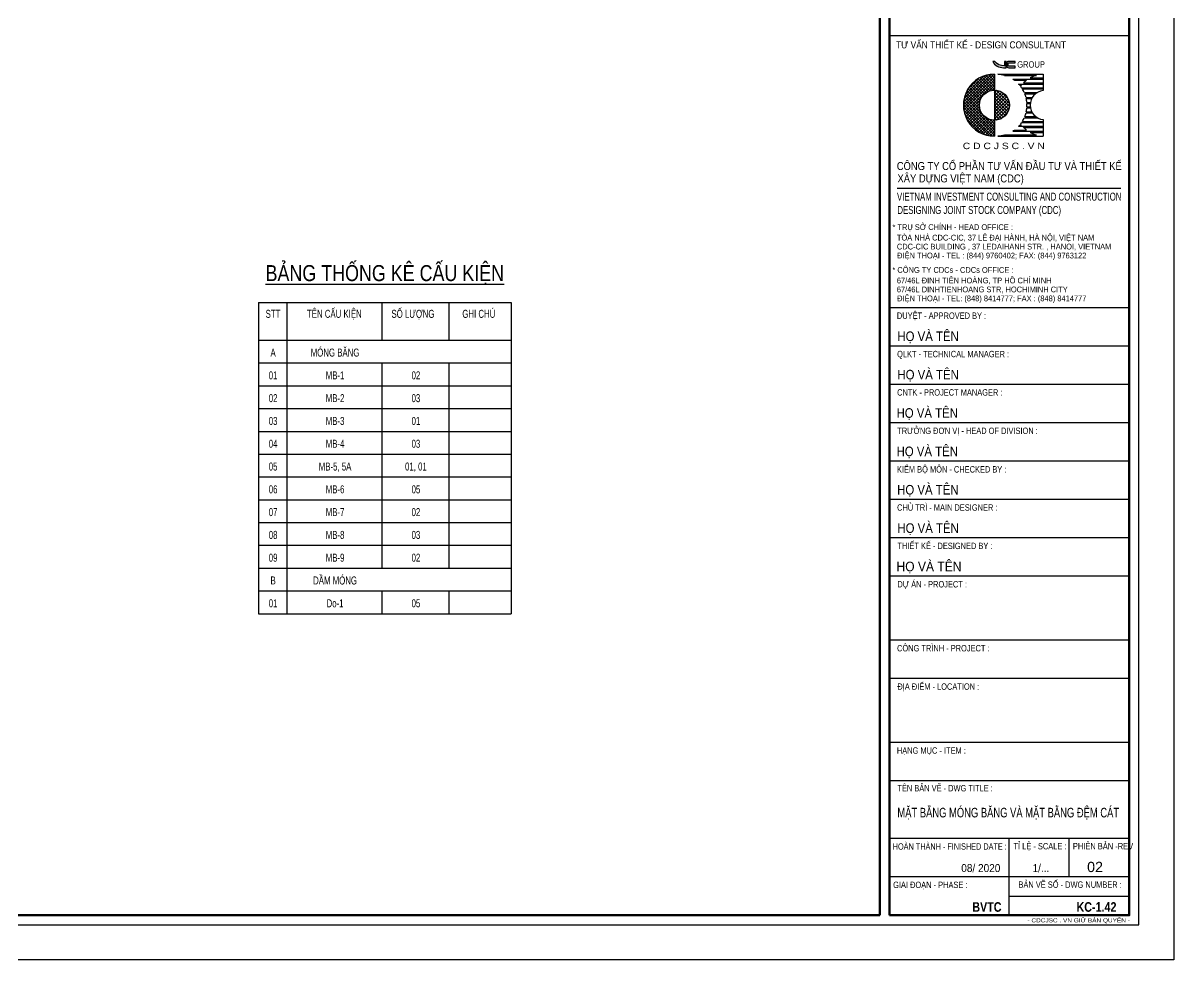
# Model space of a CAD drawing. Header units: millimetres. Extents: x 71 to 1994474, y -338610 to 1053.
# Drawn here: x 1940537 to 1994474, y -249616 to -205716 of the extents above; entities that cross this region are included whole.
import ezdxf
from ezdxf.enums import TextEntityAlignment as Align

# ---------------------------------------------------------------- set-up
doc = ezdxf.new("R2010")
doc.units = ezdxf.units.MM
doc.header["$LTSCALE"] = 1000
doc.header["$MEASUREMENT"] = 0
doc.layers.get('Defpoints').update_dxf_attribs({"linetype": 'CONTINUOUS'})
for name, color, linetype in [('CDC -TEXT KHUNG', 7, 'CONTINUOUS'), ('CDC-KHUNGTEN', 7, 'CONTINUOUS'), ('CDC.03.BORDER', 3, 'CONTINUOUS'), ('CDC.06.TEXT', 2, 'CONTINUOUS')]:
    doc.layers.add(name, color=color, linetype=linetype)
doc.layers.add('Hatch1', color=250, linetype='CONTINUOUS', lineweight=5)
doc.styles.add('ARIAL', font='arial.ttf', dxfattribs={"width": 0.6})
doc.styles.add('Arial_B_3', font='arialbd.ttf', dxfattribs={"width": 0.75, "height": 3})
doc.styles.add('KT CDC', font='arial.ttf', dxfattribs={"width": 0.85, "height": 200})

# ---------------------------------------------------------------- blocks, each defined once
blk = doc.blocks.new('LOGOmoi')
at = {"layer": 'CDC -TEXT KHUNG'}
h = blk.add_hatch(color=1, dxfattribs=at)
h.paths.add_polyline_path([(1.46, 5.45), (1.26, 5.45), (1.26, 4.88), (1.21, 4.88, -0.237912), (0.06, 5.45), (-0.2, 5.45, 0.272847), (1.14, 4.66), (1.46, 4.66)])
h.paths.add_polyline_path([(2.59, 5.45), (1.8, 5.45, 0.414214), (1.54, 5.2), (1.54, 4.92, 0.414214), (1.8, 4.66), (2.59, 4.66), (2.59, 4.87), (1.8, 4.87, -0.414214), (1.74, 4.92), (1.74, 5.2, -0.414214), (1.8, 5.25), (2.59, 5.25)])
h = blk.add_hatch(dxfattribs=at)
h.set_pattern_fill('ANSI37', color=102, scale=2.293939, angle=360, style=0)
h.set_pattern_definition([(45, (-2844.4439, 636.61023), (-0.178426552, 0.178426553), []), (135, (-2844.4439, 636.61023), (-0.178426552, -0.178426553), [])])
edge = h.paths.add_edge_path()
edge.add_arc((0.02, 0), 1.87, 90, 270)
edge.add_line((0.02, -1.88), (0.02, -3.84))
edge.add_line((0.02, -3.84), (-0.17, -3.84))
edge.add_line((-0.17, -3.84), (-0.36, -3.83))
edge.add_line((-0.36, -3.83), (-0.55, -3.8))
edge.add_line((-0.55, -3.8), (-0.73, -3.77))
edge.add_line((-0.73, -3.77), (-0.92, -3.73))
edge.add_line((-0.92, -3.73), (-1.1, -3.68))
edge.add_line((-1.1, -3.68), (-1.28, -3.62))
edge.add_line((-1.28, -3.62), (-1.45, -3.55))
edge.add_line((-1.45, -3.55), (-1.63, -3.48))
edge.add_line((-1.63, -3.48), (-1.79, -3.39))
edge.add_line((-1.79, -3.39), (-1.96, -3.3))
edge.add_line((-1.96, -3.3), (-2.12, -3.2))
edge.add_line((-2.12, -3.2), (-2.27, -3.09))
edge.add_line((-2.27, -3.09), (-2.42, -2.97))
edge.add_line((-2.42, -2.97), (-2.56, -2.85))
edge.add_line((-2.56, -2.85), (-2.7, -2.72))
edge.add_line((-2.7, -2.72), (-2.83, -2.58))
edge.add_line((-2.83, -2.58), (-2.95, -2.44))
edge.add_line((-2.95, -2.44), (-3.07, -2.29))
edge.add_line((-3.07, -2.29), (-3.18, -2.14))
edge.add_line((-3.18, -2.14), (-3.28, -1.98))
edge.add_line((-3.28, -1.98), (-3.37, -1.81))
edge.add_line((-3.37, -1.81), (-3.46, -1.64))
edge.add_line((-3.46, -1.64), (-3.53, -1.47))
edge.add_line((-3.53, -1.47), (-3.6, -1.3))
edge.add_line((-3.6, -1.3), (-3.66, -1.12))
edge.add_line((-3.66, -1.12), (-3.71, -0.93))
edge.add_line((-3.71, -0.93), (-3.75, -0.75))
edge.add_line((-3.75, -0.75), (-3.79, -0.56))
edge.add_line((-3.79, -0.56), (-3.81, -0.38))
edge.add_line((-3.81, -0.38), (-3.82, -0.19))
edge.add_line((-3.82, -0.19), (-3.83, 0))
edge.add_line((-3.83, 0), (-3.82, 0.19))
edge.add_line((-3.82, 0.19), (-3.81, 0.38))
edge.add_line((-3.81, 0.38), (-3.79, 0.56))
edge.add_line((-3.79, 0.56), (-3.75, 0.75))
edge.add_line((-3.75, 0.75), (-3.71, 0.93))
edge.add_line((-3.71, 0.93), (-3.66, 1.12))
edge.add_line((-3.66, 1.12), (-3.6, 1.3))
edge.add_line((-3.6, 1.3), (-3.53, 1.47))
edge.add_line((-3.53, 1.47), (-3.46, 1.64))
edge.add_line((-3.46, 1.64), (-3.37, 1.81))
edge.add_line((-3.37, 1.81), (-3.28, 1.98))
edge.add_line((-3.28, 1.98), (-3.18, 2.14))
edge.add_line((-3.18, 2.14), (-3.07, 2.29))
edge.add_line((-3.07, 2.29), (-2.95, 2.44))
edge.add_line((-2.95, 2.44), (-2.83, 2.58))
edge.add_line((-2.83, 2.58), (-2.7, 2.72))
edge.add_line((-2.7, 2.72), (-2.56, 2.85))
edge.add_line((-2.56, 2.85), (-2.42, 2.97))
edge.add_line((-2.42, 2.97), (-2.27, 3.09))
edge.add_line((-2.27, 3.09), (-2.12, 3.2))
edge.add_line((-2.12, 3.2), (-1.96, 3.3))
edge.add_line((-1.96, 3.3), (-1.79, 3.39))
edge.add_line((-1.79, 3.39), (-1.63, 3.48))
edge.add_line((-1.63, 3.48), (-1.45, 3.55))
edge.add_line((-1.45, 3.55), (-1.28, 3.62))
edge.add_line((-1.28, 3.62), (-1.1, 3.68))
edge.add_line((-1.1, 3.68), (-0.92, 3.73))
edge.add_line((-0.92, 3.73), (-0.73, 3.77))
edge.add_line((-0.73, 3.77), (-0.55, 3.8))
edge.add_line((-0.55, 3.8), (-0.36, 3.83))
edge.add_line((-0.36, 3.83), (-0.17, 3.84))
edge.add_line((-0.17, 3.84), (0.02, 3.84))
edge.add_line((0.02, 3.84), (0.02, 1.87))
h = blk.add_hatch(dxfattribs=at)
h.set_pattern_fill('ANSI37', color=1, scale=2.293939, angle=360, style=0)
h.set_pattern_definition([(45, (-486.53502, -144.21504), (-0.20275745, 0.20275745), []), (135, (-486.53502, -144.21504), (-0.20275745, -0.20275745), [])])
h.paths.add_polyline_path([(0.02, 1.87), (0.02, -1.81), (0.02, -1.88, 0.414214), (1.89, 0, 0.414214)])
at = {"layer": 'CDC -TEXT KHUNG', "color": 102}
for p, q in [((0.02, 3.84), (0.02, -1.81)), ((0.42, 3.85), (6.1, 3.85)), ((1.28, 3.7), (5.24, 3.7)), ((2.3, 3.24), (6.1, 3.24)), ((2.51, 3.09), (4.01, 3.09)), ((4.47, 3.39), (6.1, 3.39)), ((6.1, 3.85), (6.1, 1.81)), ((3.03, 2.63), (6.1, 2.63)), ((3.16, 2.49), (3.36, 2.49)), ((3.4, 2.17), (6.1, 2.17)), ((3.49, 2.03), (6.1, 2.03)), ((3.64, 2.78), (6.1, 2.78)), ((3.74, 1.57), (5.37, 1.57)), ((3.8, 1.42), (5.15, 1.42)), ((3.95, 0.96), (4.75, 0.96)), ((3.98, 0.81), (4.66, 0.81)), ((4.05, 0.35), (4.51, 0.35)), ((4.06, 0.2), (4.49, 0.2)), ((3.8, -1.42), (5.15, -1.42)), ((3.95, -0.96), (4.75, -0.96)), ((3.98, -0.81), (4.66, -0.81)), ((4.05, -0.35), (4.51, -0.35)), ((4.06, -0.2), (4.49, -0.2)), ((0.02, -1.81), (0.02, -3.84)), ((3.03, -2.63), (6.1, -2.63)), ((3.16, -2.49), (3.36, -2.49)), ((3.4, -2.17), (6.1, -2.17)), ((3.49, -2.03), (6.1, -2.03)), ((3.64, -2.78), (6.1, -2.78)), ((3.74, -1.57), (5.37, -1.57)), ((6.1, -1.79), (6.1, -3.84)), ((0.01, -3.84), (0.02, -3.84)), ((0.42, -3.84), (6.1, -3.84)), ((1.28, -3.7), (5.24, -3.7)), ((2.3, -3.24), (6.1, -3.24)), ((2.51, -3.09), (4.01, -3.09)), ((4.47, -3.39), (6.1, -3.39))]:
    blk.add_line(p, q, dxfattribs=at)
at = {"layer": 'CDC -TEXT KHUNG'}
blk.add_line((3.78, 1.21), (3.78, 1.21), dxfattribs=at)
at = {"layer": 'CDC -TEXT KHUNG', "color": 1}
for points in [[(1.46, 5.45), (1.26, 5.45), (1.26, 4.88), (1.21, 4.88, -0.237912), (0.06, 5.45), (-0.2, 5.45, 0.272847), (1.14, 4.66), (1.46, 4.66)], [(2.59, 5.45), (1.8, 5.45, 0.414214), (1.54, 5.2), (1.54, 4.92, 0.414214), (1.8, 4.66), (2.59, 4.66), (2.59, 4.87), (1.8, 4.87, -0.414214), (1.74, 4.92), (1.74, 5.2, -0.414214), (1.8, 5.25), (2.59, 5.25)]]:
    blk.add_lwpolyline(points, format="xyb", close=True, dxfattribs=at)
at = {"layer": 'CDC -TEXT KHUNG', "color": 102}
blk.add_circle((0.02, 0), 1.87, dxfattribs=at)
blk.add_arc((0, 0), 3.85, 89.7449, 270.2551, dxfattribs=at)
at = {"layer": 'CDC -TEXT KHUNG', "color": 112}
blk.add_ellipse((0.22, 0), major_axis=(-2.72, 2.72), ratio=1, start_param=-1.064136, end_param=-0.838054, dxfattribs=at)
at = {"layer": 'CDC -TEXT KHUNG', "color": 102}
for centre, major_axis, start_param, end_param in [((0.22, 0), (-2.72, 2.72), -1.423028, -1.355019), ((6.3, 0), (-2.72, 2.72), -0.147768, -0.022458), ((6.3, 0), (2.72, 2.72), 1.064136, 1.278853), ((0.22, 0), (2.72, 2.72), 6.199614, 6.251308), ((6.3, 0), (-2.72, 2.72), 0.083571, 0.124553), ((0.22, 0), (-2.72, 2.72), 4.527318, 4.587836), ((0.22, 0), (-2.72, 2.72), 4.346177, 4.481253), ((6.27, 0.01), (1.28, 1.28), 0.884906, 3.827483), ((0.22, 0), (-2.72, 2.72), 4.178765, 4.304301), ((0.22, 0), (2.72, 2.72), 5.589142, 5.7099), ((0.22, 0), (2.72, 2.72), 5.445131, 5.550443), ((0.22, 0), (-2.72, 2.72), 3.549681, 3.675216), ((0.22, 0), (-2.72, 2.72), 3.714878, 3.835636), ((0.22, 0), (-2.72, 2.72), 3.17347, 3.225164), ((0.22, 0), (2.72, 2.72), 4.836942, 4.89746), ((6.3, 0), (-2.72, 2.72), 1.446243, 1.487225), ((0.22, 0), (2.72, 2.72), 4.943525, 5.078601), ((6.3, 0), (-2.72, 2.72), 1.538919, 1.718564), ((0.22, 0.01), (2.72, 2.72), 3.979647, 4.205729), ((0.22, 0), (-2.72, 2.72), 2.925816, 2.993825), ((6.3, 0), (2.72, 2.72), 3.433536, 3.648253)]:
    blk.add_ellipse(centre, major_axis=major_axis, ratio=1, start_param=start_param, end_param=end_param, dxfattribs=at)
at = {"layer": 'CDC -TEXT KHUNG', "color": 1, "style": 'KT CDC', "width": 0.85}
blk.add_text('GROUP', height=0.792, dxfattribs=at).set_placement((2.85, 4.67))
at = {"layer": 'CDC -TEXT KHUNG', "color": 102, "style": 'KT CDC', "width": 1.15}
blk.add_text('C D C J S C . V N', height=0.8, dxfattribs=at).set_placement((-3.92, -5.47))
blk = doc.blocks.new('Khung tên chuẩn')
at = {"layer": 'CDC-KHUNGTEN', "color": 6, "lineweight": 25}
for p, q in [((38454, -218809), (30954, -218809)), ((38454, -227309), (30954, -227309)), ((38454, -228509), (30954, -228509)), ((38454, -229709), (30954, -229709)), ((38454, -230909), (30954, -230909)), ((38454, -232109), (30954, -232109)), ((38454, -233309), (30954, -233309)), ((38454, -234509), (30954, -234509)), ((38454, -235709), (30954, -235709)), ((38454, -237709), (30954, -237709)), ((38454, -238909), (30954, -238909)), ((38454, -240909), (30954, -240909)), ((38454, -242109), (30954, -242109)), ((38454, -243909), (30954, -243909)), ((34704, -246309), (34704, -243909)), ((36579, -245109), (36579, -243909)), ((38454, -245109), (30954, -245109)), ((34704, -245709), (38454, -245709))]:
    blk.add_line(p, q, dxfattribs=at)
at = {"layer": 'CDC-KHUNGTEN', "color": 6}
blk.add_line((31193, -223572), (38187, -223572), dxfattribs=at)
at = {"layer": 'CDC-KHUNGTEN', "color": 8}
blk.add_lwpolyline([(30850, -246609), (38754, -246609), (38754, -189409), (-41246, -189409), (-41246, -246609), (30850, -246609)], dxfattribs=at)
at = {"layer": 'CDC-KHUNGTEN', "color": 255, "lineweight": 60}
blk.add_lwpolyline([(30654, -246309), (30654, -189709), (-40946, -189709), (-40946, -246309), (30654, -246309)], close=True, dxfattribs=at)
blk.add_lwpolyline([(30954, -246309), (38454, -246309), (38454, -189709), (30954, -189709), (30954, -246309)], dxfattribs=at)
at = {"layer": 'Defpoints', "color": 1, "ltscale": 0.2}
blk.add_lwpolyline([(-44246, -247709), (-44246, -188309), (39854, -188309), (39854, -247709), (-44246, -247709)], close=True, dxfattribs=at)
at = {"layer": 'CDC-KHUNGTEN', "xscale": 251.3908497502836, "yscale": 251.3908497502836, "zscale": 251.3908497502836}
blk.add_blockref('LOGOmoi', (34234, -220976), dxfattribs=at)
at = {"layer": 'CDC -TEXT KHUNG', "style": 'KT CDC', "width": 0.85}
blk.add_text('TƯ VẤN THIẾT KẾ - DESIGN CONSULTANT', height=220, dxfattribs=at).set_placement((33820, -219200), align=Align.CENTER)
at = {"layer": 'CDC -TEXT KHUNG', "color": 7, "style": 'Arial_B_3', "width": 0.8}
blk.add_text('BVTC', height=300, dxfattribs=at).set_placement((34459, -246201), align=Align.RIGHT)
at = {"layer": 'CDC -TEXT KHUNG', "color": 6, "style": 'KT CDC', "width": 1.15}
blk.add_text('- CDCJSC . VN GIỮ BẢN QUYỂN -', height=125.69, dxfattribs=at).set_placement((35273, -246532))
at = {"layer": 'CDC-KHUNGTEN', "color": 6}
for s, height, style, width, p in [('CÔNG TY CỔ PHẦN TƯ VẤN ÐẦU TƯ VÀ THIẾT KẾ', 250, 'KT CDC', 0.84, (31184, -223005)), ('XÂY DỰNG VIỆT NAM (CDC)', 250, 'KT CDC', 0.84, (31206, -223392)), ('VIETNAM INVESTMENT CONSULTING AND CONSTRUCTION ', 250, 'KT CDC', 0.7, (31190, -223962)), ('DESIGNING JOINT STOCK COMPANY (CDC)', 250, 'KT CDC', 0.7, (31202, -224379)), ('* TRỤ SỞ CHÍNH - HEAD OFFICE :', 180, 'KT CDC', 0.85, (31048, -224879)), ('TÒA NHÀ CDC-CIC, 37 LÊ ĐẠI HÀNH, HÀ NỘI, VIỆT NAM', 180, 'KT CDC', 0.85, (31187, -225209)), ('CDC-CIC BUILDING , 37 LEDAIHANH STR. , HANOI, VIETNAM', 180, 'KT CDC', 0.85, (31187, -225489)), ('ĐIỆN THOẠI - TEL : (844) 9760402; FAX: (844) 9763122', 180, 'KT CDC', 0.85, (31195, -225769)), ('* CÔNG TY CDCs - CDCs OFFICE :', 180, 'KT CDC', 0.85, (31046, -226219)), ('67/46L ĐINH TIÊN HOÀNG, TP HỒ CHÍ MINH', 180, 'KT CDC', 0.85, (31185, -226549)), ('67/46L DINHTIENHOANG STR, HOCHIMINH CITY', 180, 'KT CDC', 0.85, (31185, -226829)), ('ĐIỆN THOẠI - TEL: (848) 8414777; FAX : (848) 8414777', 180, 'KT CDC', 0.85, (31196, -227109)), ('DUYỆT - APPROVED BY :', 200, 'ARIAL', 0.8, (31187, -227659)), ('QLKT - TECHNICAL MANAGER :', 200, 'ARIAL', 0.8, (31194, -228859)), ('CNTK - PROJECT MANAGER :', 200, 'ARIAL', 0.8, (31194, -230059)), ('TRƯỞNG ĐƠN VỊ - HEAD OF DIVISION :', 200, 'ARIAL', 0.8, (31199, -231259)), ('KIỂM BỘ MÔN - CHECKED BY :', 200, 'ARIAL', 0.8, (31188, -232465)), ('CHỦ TRÌ - MAIN DESIGNER :', 200, 'ARIAL', 0.8, (31193, -233659)), ('THIẾT KẾ - DESIGNED BY :', 200, 'ARIAL', 0.8, (31204, -234859)), ('DỰ ÁN - PROJECT :  ', 200, 'ARIAL', 0.8, (31203, -236059)), ('CÔNG TRÌNH - PROJECT :  ', 200, 'ARIAL', 0.8, (31192, -238059)), ('ĐỊA ĐIỂM - LOCATION :', 200, 'ARIAL', 0.8, (31203, -239259)), ('HẠNG MỤC - ITEM : ', 200, 'ARIAL', 0.8, (31187, -241259)), ('TÊN BẢN VẼ - DWG TITLE :', 200, 'ARIAL', 0.8, (31202, -242436)), ('TỈ LỆ - SCALE :', 200, 'ARIAL', 0.8, (34836, -244250)), ('PHIÊN BẢN -REV', 200, 'ARIAL', 0.7, (36692, -244250)), ('GIAI ĐOẠN - PHASE :', 200, 'ARIAL', 0.8, (31069, -245459)), ('BẢN VẼ SỐ - DWG NUMBER :', 200, 'ARIAL', 0.8, (34990, -245452))]:
    blk.add_text(s, height=height, dxfattribs=dict(at, style=style, width=width)).set_placement(p)
at = {"layer": 'CDC-KHUNGTEN', "color": 7}
for style, width, p in [('KT CDC', 0.85, (31203, -228353)), ('KT CDC', 0.85, (31204, -229553)), ('KT CDC', 0.85, (31177, -230753)), ('KT CDC', 0.85, (31177, -231953)), ('KT CDC', 0.85, (31196, -233153)), ('KT CDC', 0.85, (31203, -234353)), ('ARIAL', 0.9, (31175, -235553))]:
    blk.add_text('HỌ VÀ TÊN', height=300, dxfattribs=dict(at, style=style, width=width)).set_placement(p)
at = {"layer": 'CDC-KHUNGTEN', "color": 6, "style": 'ARIAL', "width": 0.814645}
blk.add_text('HOÀN THÀNH - FINISHED DATE :', height=200, dxfattribs=at).set_placement((31058, -244259), (34625, -244259), align=Align.FIT)
at = {"layer": 'CDC-KHUNGTEN', "color": 7, "style": 'ARIAL', "width": 0.9}
for s, p in [('08/ 2020', (34424, -244959)), ('1/...', (35954, -244959))]:
    blk.add_text(s, height=250, dxfattribs=at).set_placement(p, align=Align.RIGHT)
at = {"layer": 'CDC-KHUNGTEN', "color": 7, "style": 'KT CDC'}
blk.add_text('02', height=320, dxfattribs=at).set_placement((37634, -244959), align=Align.RIGHT)

msp = doc.modelspace()

# ---------------------------------------------------------------- linework, layer by layer
at = {"layer": 'CDC.03.BORDER'}
for p, q in [((1951578.6, -218809.3), (1963405.4, -218809.3)), ((1951578.6, -218809.3), (1951578.6, -233391)), ((1952902, -218809.3), (1952902, -231255.2)), ((1957344.7, -218809.3), (1957344.7, -220576.6)), ((1960484.2, -218809.3), (1960484.2, -220576.6)), ((1963405.4, -218809.3), (1963405.4, -233391)), ((1951578.6, -220576.6), (1963405.4, -220576.6)), ((1951578.6, -221644.5), (1963405.4, -221644.5)), ((1957344.7, -221644.5), (1957344.7, -231255.2)), ((1960484.2, -221644.5), (1960484.2, -231255.2)), ((1952902, -229487.9), (1952902, -233391)), ((1951578.6, -231255.2), (1963405.4, -231255.2)), ((1951578.6, -232323.1), (1963405.4, -232323.1)), ((1957344.7, -232323.1), (1957344.7, -233391)), ((1960484.2, -232323.1), (1960484.2, -233391)), ((1951578.6, -233391), (1963405.4, -233391))]:
    msp.add_line(p, q, dxfattribs=at)
at = {"layer": 'CDC.03.BORDER', "color": 1}
for p, q in [((1951578.6, -222712.3), (1963405.4, -222712.3)), ((1951578.6, -223780.2), (1963405.4, -223780.2)), ((1951578.6, -224848.1), (1963405.4, -224848.1)), ((1951578.6, -225915.9), (1963405.4, -225915.9)), ((1951578.6, -226983.8), (1963405.4, -226983.8)), ((1951578.6, -228051.7), (1963405.4, -228051.7)), ((1951578.6, -229119.5), (1963405.4, -229119.5)), ((1951578.6, -230187.4), (1963405.4, -230187.4))]:
    msp.add_line(p, q, dxfattribs=at)

# ---------------------------------------------------------------- block references
at = {"layer": 'Hatch1', "xscale": 1.498216409886394, "yscale": 1.498216409886394, "zscale": 1.498216409886394}
msp.add_blockref('Khung tên chuẩn', (1934763.7, 121504.7), dxfattribs=at)

# ---------------------------------------------------------------- texts
at = {"layer": 'CDC -TEXT KHUNG', "color": 6, "style": 'ARIAL', "width": 0.7}
msp.add_text('MẶT BẰNG MÓNG BĂNG VÀ MẶT BẰNG ĐỆM CÁT', height=450, dxfattribs=at).set_placement((1986707.2, -242936.6), align=Align.CENTER)
at = {"layer": 'CDC -TEXT KHUNG', "style": 'Arial_B_3', "width": 0.8}
msp.add_text('KC-1.42', height=450, dxfattribs=at).set_placement((1989906.5, -247357.2))
at = {"layer": 'CDC.06.TEXT', "style": 'ARIAL'}
for s, height, width, p in [('%%UBẢNG THỐNG KÊ CẤU KIỆN', 750, 0.8, (1957492, -217433.5)), ('STT', 375, 0.7, (1952252.1, -219341.4)), ('TÊN CẤU KIỆN', 375, 0.7, (1955127.2, -219341.4)), ('SỐ LƯỢNG', 375, 0.7, (1958810.3, -219341.4)), ('GHI CHÚ', 375, 0.7, (1961897.8, -219341.4)), ('A', 375, 0.7, (1952257, -221157.2)), ('MÓNG BĂNG', 375, 0.7, (1955160.5, -221157.2)), ('01', 375, 0.7, (1952257, -222225)), ('MB-1', 375, 0.7, (1955160.5, -222225)), ('02', 375, 0.7, (1958949.6, -222225)), ('02', 375, 0.7, (1952257, -223292.9)), ('MB-2', 375, 0.7, (1955160.5, -223292.9)), ('03', 375, 0.7, (1958949.6, -223292.9)), ('03', 375, 0.7, (1952257, -224360.7)), ('MB-3', 375, 0.7, (1955160.5, -224360.7)), ('01', 375, 0.7, (1958949.6, -224360.7)), ('04', 375, 0.7, (1952257, -225428.6)), ('MB-4', 375, 0.7, (1955160.5, -225428.6)), ('03', 375, 0.7, (1958949.6, -225428.6)), ('05', 375, 0.7, (1952257, -226496.5)), ('MB-5, 5A', 375, 0.7, (1955160.5, -226496.5)), ('01, 01', 375, 0.7, (1958949.6, -226496.5)), ('06', 375, 0.7, (1952257, -227564.3)), ('MB-6', 375, 0.7, (1955160.5, -227564.3)), ('05', 375, 0.7, (1958949.6, -227564.3)), ('07', 375, 0.7, (1952257, -228632.2)), ('MB-7', 375, 0.7, (1955160.5, -228632.2)), ('02', 375, 0.7, (1958949.6, -228632.2)), ('08', 375, 0.7, (1952257, -229700.1)), ('MB-8', 375, 0.7, (1955160.5, -229700.1)), ('03', 375, 0.7, (1958949.6, -229700.1)), ('09', 375, 0.7, (1952257, -230767.9)), ('MB-9', 375, 0.7, (1955160.5, -230767.9)), ('02', 375, 0.7, (1958949.6, -230767.9)), ('B', 375, 0.7, (1952257, -231835.8)), ('DẦM MÓNG', 375, 0.7, (1955160.5, -231835.8)), ('01', 375, 0.7, (1952257, -232903.6)), ('Do-1', 375, 0.7, (1955160.5, -232903.6)), ('05', 375, 0.7, (1958949.6, -232903.6))]:
    msp.add_text(s, height=height, dxfattribs=dict(at, width=width)).set_placement(p, align=Align.MIDDLE_CENTER)

doc.saveas('drawing.dxf')
